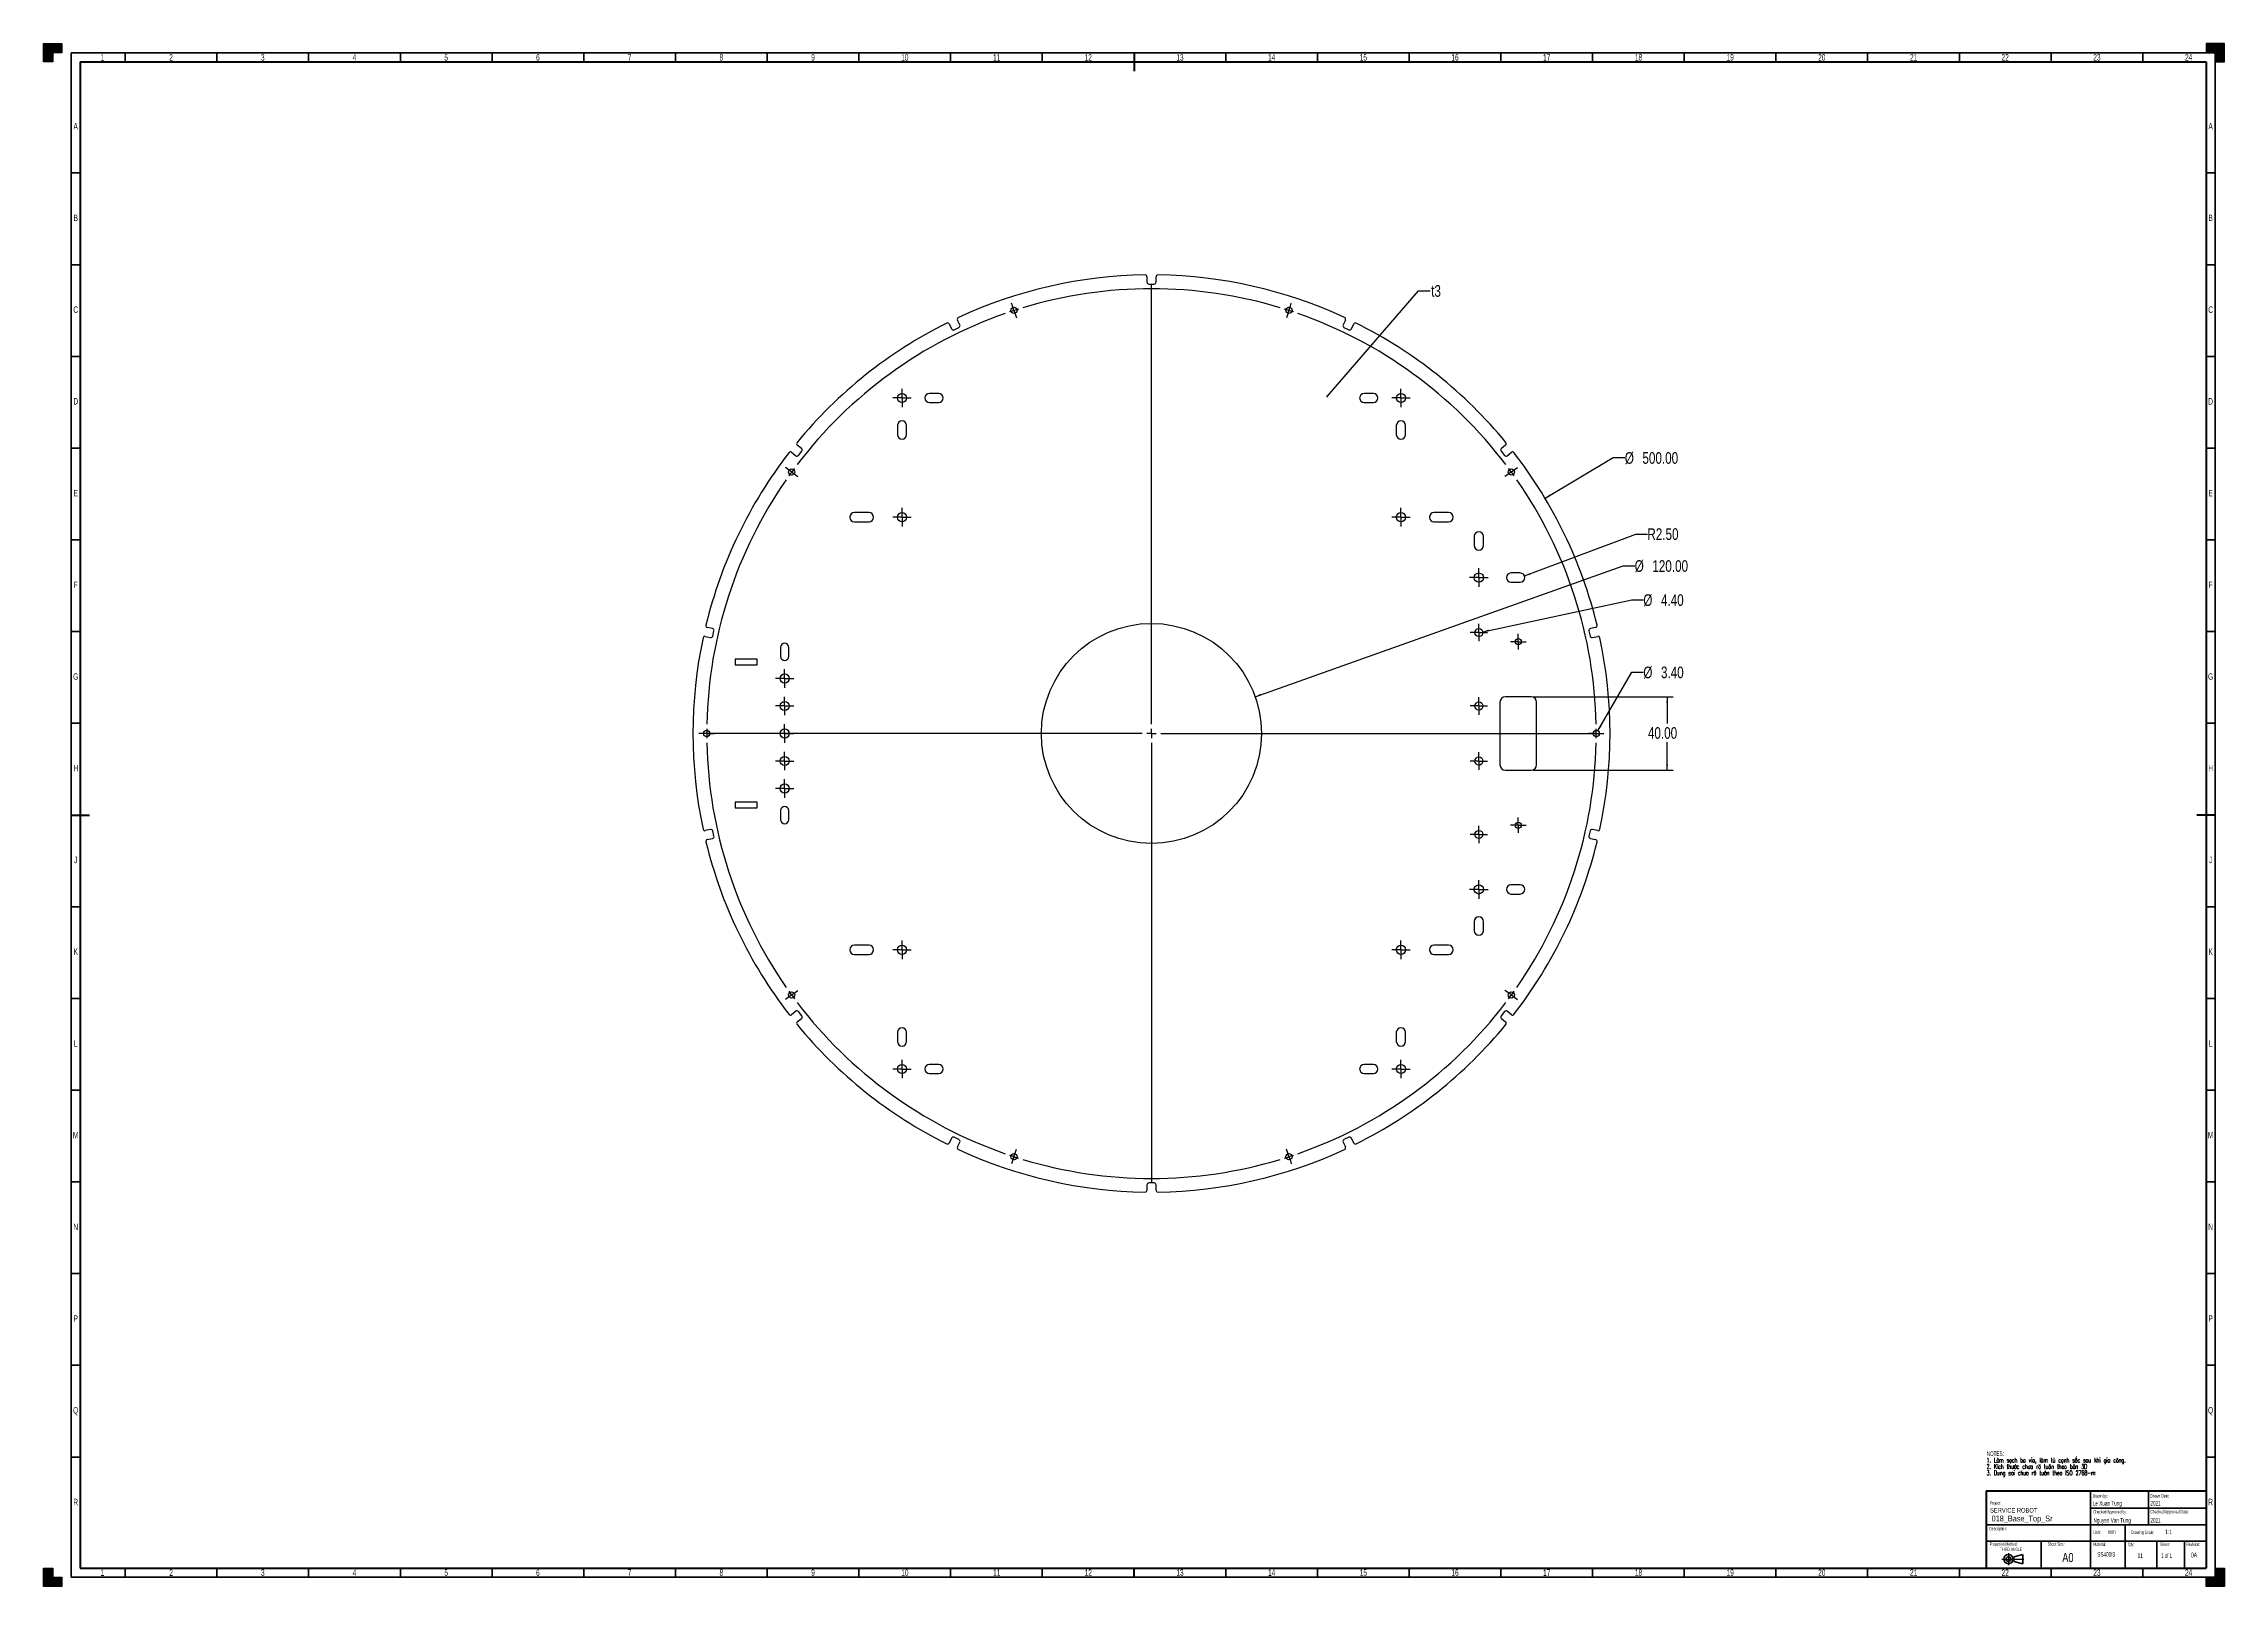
# Model space of a CAD drawing. Header units: millimetres. Extents: x 0 to 1189, y 0 to 841.
import ezdxf

# ---------------------------------------------------------------- set-up
doc = ezdxf.new("R2010")
doc.units = ezdxf.units.MM
doc.layers.add('BORDER', color=7, linetype='Continuous')
doc.layers.add('TRIM', color=7, linetype='Continuous')
doc.styles.add('SLDTEXTSTYLE0', font='TXT', dxfattribs={"width": 0.75})
doc.styles.add('SLDTEXTSTYLE1', font='TXT', dxfattribs={"width": 0.605})
doc.styles.add('SLDTEXTSTYLE2', font='TXT', dxfattribs={"width": 0.57})
doc.styles.add('SLDTEXTSTYLE3', font='TXT', dxfattribs={"width": 0.605, "bigfont": 'bigfont'})
doc.dimstyles.new('SLDDIMSTYLE0', dxfattribs={"dimtxt": 6.35, "dimasz": 3.302, "dimexe": 0, "dimexo": 0.0625, "dimgap": 1.5875, "dimtad": 0, "dimtih": 1, "dimtoh": 1, "dimrnd": 1e-09, "dimzin": 4, "dimdsep": 46, "dimtxsty": 'SLDTEXTSTYLE0', "dimsah": 1, "dimcen": 0, "dimadec": 0, "dimazin": 1, "dimtfac": 1, "dimtofl": 0, "dimtmove": 0, "dimatfit": 3, "dimfxl": 1, "dimfrac": 2, "dimtolj": 1, "dimtzin": 12, "dimarcsym": 0})
doc.dimstyles.new('SLDDIMSTYLE1', dxfattribs={"dimtxt": 6.35, "dimasz": 3.302, "dimexe": 0, "dimexo": 0.0625, "dimgap": 1.5875, "dimtad": 0, "dimtih": 1, "dimtoh": 1, "dimrnd": 1e-09, "dimzin": 4, "dimdsep": 46, "dimtxsty": 'SLDTEXTSTYLE0', "dimsah": 1, "dimcen": 0.09, "dimadec": 0, "dimazin": 1, "dimtfac": 1, "dimtofl": 0, "dimtmove": 0, "dimatfit": 3, "dimfxl": 1, "dimfrac": 2, "dimtolj": 1, "dimtzin": 12, "dimarcsym": 0})
doc.dimstyles.new('SLDDIMSTYLE2', dxfattribs={"dimtxt": 6.35, "dimasz": 3.302, "dimexe": 0, "dimexo": 0.0625, "dimgap": 1.5875, "dimtad": 0, "dimtih": 1, "dimtoh": 1, "dimrnd": 1e-09, "dimzin": 4, "dimdsep": 46, "dimtxsty": 'SLDTEXTSTYLE0', "dimsah": 1, "dimcen": 0, "dimadec": 0, "dimazin": 1, "dimtfac": 1, "dimtofl": 0, "dimtmove": 0, "dimatfit": 3, "dimfxl": 1, "dimfrac": 2, "dimtolj": 1, "dimtzin": 12, "dimarcsym": 0})
doc.dimstyles.new('SLDDIMSTYLE3', dxfattribs={"dimtxt": 6.35, "dimasz": 3.302, "dimexe": 0, "dimexo": 0.0625, "dimgap": 1.5875, "dimtad": 0, "dimtih": 1, "dimtoh": 1, "dimrnd": 1e-09, "dimzin": 4, "dimdsep": 46, "dimtxsty": 'SLDTEXTSTYLE0', "dimsah": 1, "dimcen": 0, "dimadec": 0, "dimazin": 1, "dimtfac": 1, "dimtofl": 0, "dimtmove": 0, "dimatfit": 3, "dimfxl": 1, "dimfrac": 2, "dimtolj": 1, "dimtzin": 12, "dimarcsym": 0})
doc.dimstyles.new('SLDDIMSTYLE4', dxfattribs={"dimtxt": 0.18, "dimasz": 1.016, "dimexe": 0, "dimexo": 0.0625, "dimgap": 0, "dimtad": 0, "dimtih": 1, "dimtoh": 1, "dimdec": 0, "dimrnd": 1e-09, "dimzin": 0, "dimdsep": 46, "dimtxsty": 'Standard', "dimblk1": 'DOT', "dimblk2": 'DOT', "dimsah": 1, "dimcen": 0.09, "dimadec": 0, "dimazin": 0, "dimtfac": 1.016, "dimtdec": 0, "dimtofl": 0, "dimtmove": 0, "dimatfit": 3, "dimldrblk": 'DOT', "dimfxl": 1, "dimfrac": 2, "dimtolj": 1, "dimtzin": 0, "dimarcsym": 0})

# ---------------------------------------------------------------- blocks, each defined once
blk = doc.blocks.new('SW_NOTE_0')
at = {"layer": 'BORDER', "color": 0, "char_height": 1.8, "attachment_point": 1, "style": 'SLDTEXTSTYLE1'}
for s, insert in [('Projection Method:', (0, 2.3)), ('THIRD ANGLE', (5.4, -0.5))]:
    blk.add_mtext(s, dxfattribs=dict(at, insert=insert))
blk = doc.blocks.new('SW_NOTE_0_1')
at = {"layer": 'BORDER', "color": 0, "char_height": 2.5, "attachment_point": 1}
for s, insert, style in [('NOTES:', (0, 3.2), 'SLDTEXTSTYLE1'), ('1. Làm sạch ba via, làm tù cạnh sắc sau khi gia công.', (0, -0.3), 'SLDTEXTSTYLE3'), ('2. Kích thước chưa rõ tuân theo bản 3D', (0, -3.8), 'SLDTEXTSTYLE3'), ('3. Dung sai chưa rõ tuân theo ISO 2768-m', (0, -7.3), 'SLDTEXTSTYLE3')]:
    blk.add_mtext(s, dxfattribs=dict(at, insert=insert, style=style))
blk = doc.blocks.new('_D')
at = {"layer": 'BORDER'}
for p, q in [((818.6, 593.2), (855.7, 615.3)), ((855.7, 615.3), (862.1, 615.3))]:
    blk.add_line(p, q, dxfattribs=at)
blk.add_solid([(818.6, 593.2), (821.7, 594.4), (821.2, 595.3)], dxfattribs=at)
at = {"layer": 'BORDER', "char_height": 6.35, "attachment_point": 1, "style": 'SLDTEXTSTYLE0'}
for s, insert in [('%%c', (862.1, 618.3)), ('500.00', (871.7, 618.3))]:
    blk.add_mtext(s, dxfattribs=dict(at, insert=insert))
blk = doc.blocks.new('_D_1')
at = {"layer": 'BORDER'}
for p, q in [((812.3, 484.9), (888.4, 484.9)), ((885.2, 484.9), (885.2, 470.3)), ((885.2, 444.9), (885.2, 460.2)), ((812.3, 444.9), (888.4, 444.9))]:
    blk.add_line(p, q, dxfattribs=at)
for points in [[(885.2, 484.9), (884.7, 481.6), (885.7, 481.6)], [(885.2, 444.9), (885.7, 448.2), (884.7, 448.2)]]:
    blk.add_solid(points, dxfattribs=at)
at = {"layer": 'BORDER', "insert": (874.7, 468.4), "char_height": 6.35, "attachment_point": 1, "style": 'SLDTEXTSTYLE0'}
blk.add_mtext('40.00', dxfattribs=at)
blk = doc.blocks.new('_D_2')
at = {"layer": 'BORDER'}
for p, q in [((847.4, 466.4), (865.9, 498.4)), ((865.9, 498.4), (872.2, 498.4))]:
    blk.add_line(p, q, dxfattribs=at)
blk.add_solid([(847.4, 466.4), (849.5, 469), (848.6, 469.5)], dxfattribs=at)
at = {"layer": 'BORDER', "char_height": 6.35, "attachment_point": 1, "style": 'SLDTEXTSTYLE0'}
for s, insert in [('%%c', (872.2, 501.4)), ('3.40', (881.8, 501.4))]:
    blk.add_mtext(s, dxfattribs=dict(at, insert=insert))
blk = doc.blocks.new('_D_3')
at = {"layer": 'BORDER'}
for p, q in [((660.6, 485), (861.2, 556.4)), ((861.2, 556.4), (867.5, 556.4))]:
    blk.add_line(p, q, dxfattribs=at)
blk.add_solid([(660.6, 485), (663.8, 485.7), (663.5, 486.6)], dxfattribs=at)
at = {"layer": 'BORDER', "char_height": 6.35, "attachment_point": 1, "style": 'SLDTEXTSTYLE0'}
for s, insert in [('%%c', (867.5, 559.4)), ('120.00', (877.1, 559.4))]:
    blk.add_mtext(s, dxfattribs=dict(at, insert=insert))
blk = doc.blocks.new('_D_4')
at = {"layer": 'BORDER'}
for p, q in [((784.7, 520.4), (865.9, 537.8)), ((865.9, 537.8), (872.2, 537.8))]:
    blk.add_line(p, q, dxfattribs=at)
blk.add_solid([(784.7, 520.4), (788, 520.6), (787.8, 521.6)], dxfattribs=at)
at = {"layer": 'BORDER', "char_height": 6.35, "attachment_point": 1, "style": 'SLDTEXTSTYLE0'}
for s, insert in [('%%c', (872.2, 540.8)), ('4.40', (881.8, 540.8))]:
    blk.add_mtext(s, dxfattribs=dict(at, insert=insert))
blk = doc.blocks.new('_D_5')
at = {"layer": 'BORDER'}
for p, q in [((807.4, 550.8), (868.1, 573.6)), ((868.1, 573.6), (874.4, 573.6))]:
    blk.add_line(p, q, dxfattribs=at)
blk.add_solid([(807.4, 550.8), (810.6, 551.5), (810.3, 552.4)], dxfattribs=at)
at = {"layer": 'BORDER', "insert": (874.4, 576.8), "char_height": 6.35, "attachment_point": 1, "style": 'SLDTEXTSTYLE0'}
blk.add_mtext('R2.50', dxfattribs=at)
blk = doc.blocks.new('_Dot')
at = {"color": 0, "linetype": 'ByBlock', "lineweight": -2}
blk.add_line((-0.5, 0), (-1, 0), dxfattribs=at)
at = {"color": 0, "linetype": 'ByBlock', "const_width": 0.5}
blk.add_lwpolyline([(-0.25, 0, 1), (0.25, 0, 1)], format="xyb", close=True, dxfattribs=at)
blk = doc.blocks.new('SW_CENTERMARKSYMBOL_0')
at = {"layer": 'BORDER', "color": 0}
for p, q in [((-2.54, 0), (-5.04, 0)), ((0, 0), (-2.54, 0)), ((0, 2.54), (0, 5.04)), ((0, 0), (0, 2.54)), ((0, 0), (0, -2.54)), ((0, 0), (2.54, 0)), ((2.54, 0), (5.04, 0)), ((0, -2.54), (0, -5.04))]:
    blk.add_line(p, q, dxfattribs=at)
blk = doc.blocks.new('SW_CENTERMARKSYMBOL_1')
at = {"layer": 'BORDER', "color": 0}
for p, q in [((-2.54, 0), (-5.04, 0)), ((0, 0), (-2.54, 0)), ((0, 2.54), (0, 5.04)), ((0, 0), (0, 2.54)), ((0, 0), (0, -2.54)), ((0, 0), (2.54, 0)), ((2.54, 0), (5.04, 0)), ((0, -2.54), (0, -5.04))]:
    blk.add_line(p, q, dxfattribs=at)
blk = doc.blocks.new('SW_CENTERMARKSYMBOL_2')
at = {"layer": 'BORDER', "color": 0}
for p, q in [((-2.54, 0), (-5.04, 0)), ((0, 0), (-2.54, 0)), ((0, 2.54), (0, 5.04)), ((0, 0), (0, 2.54)), ((0, 0), (0, -2.54)), ((0, 0), (2.54, 0)), ((2.54, 0), (5.04, 0)), ((0, -2.54), (0, -5.04))]:
    blk.add_line(p, q, dxfattribs=at)
blk = doc.blocks.new('SW_CENTERMARKSYMBOL_3')
at = {"layer": 'BORDER', "color": 0}
for p, q in [((-2.54, 0), (-5.04, 0)), ((0, 0), (-2.54, 0)), ((0, 2.54), (0, 5.04)), ((0, 0), (0, 2.54)), ((0, 0), (0, -2.54)), ((0, 0), (2.54, 0)), ((2.54, 0), (5.04, 0)), ((0, -2.54), (0, -5.04))]:
    blk.add_line(p, q, dxfattribs=at)
blk = doc.blocks.new('SW_CENTERMARKSYMBOL_4')
at = {"layer": 'BORDER', "color": 0}
for p, q in [((-2.54, 0), (-5.04, 0)), ((0, 0), (-2.54, 0)), ((0, 2.54), (0, 5.04)), ((0, 0), (0, 2.54)), ((0, 0), (0, -2.54)), ((0, 0), (2.54, 0)), ((2.54, 0), (5.04, 0)), ((0, -2.54), (0, -5.04))]:
    blk.add_line(p, q, dxfattribs=at)
blk = doc.blocks.new('SW_CENTERMARKSYMBOL_5')
at = {"layer": 'BORDER', "color": 0}
for p, q in [((-2.54, 0), (-5.04, 0)), ((0, 0), (-2.54, 0)), ((0, 2.54), (0, 5.04)), ((0, 0), (0, 2.54)), ((0, 0), (0, -2.54)), ((0, 0), (2.54, 0)), ((2.54, 0), (5.04, 0)), ((0, -2.54), (0, -5.04))]:
    blk.add_line(p, q, dxfattribs=at)
blk = doc.blocks.new('SW_CENTERMARKSYMBOL_6')
at = {"layer": 'BORDER', "color": 0}
for p, q in [((-2.54, 0), (-5.04, 0)), ((0, 0), (-2.54, 0)), ((0, 2.54), (0, 5.04)), ((0, 0), (0, 2.54)), ((0, 0), (0, -2.54)), ((0, 0), (2.54, 0)), ((2.54, 0), (5.04, 0)), ((0, -2.54), (0, -5.04))]:
    blk.add_line(p, q, dxfattribs=at)
blk = doc.blocks.new('SW_CENTERMARKSYMBOL_7')
at = {"layer": 'BORDER', "color": 0}
for p, q in [((-2.54, 0), (-5.04, 0)), ((0, 0), (-2.54, 0)), ((0, 2.54), (0, 5.04)), ((0, 0), (0, 2.54)), ((0, 0), (0, -2.54)), ((0, 0), (2.54, 0)), ((2.54, 0), (5.04, 0)), ((0, -2.54), (0, -5.04))]:
    blk.add_line(p, q, dxfattribs=at)
blk = doc.blocks.new('SW_CENTERMARKSYMBOL_8')
at = {"layer": 'BORDER', "color": 0}
for p, q in [((-2.54, 0), (-5.04, 0)), ((0, 0), (-2.54, 0)), ((0, 2.54), (0, 5.04)), ((0, 0), (0, 2.54)), ((0, 0), (0, -2.54)), ((0, 0), (2.54, 0)), ((2.54, 0), (5.04, 0)), ((0, -2.54), (0, -5.04))]:
    blk.add_line(p, q, dxfattribs=at)
blk = doc.blocks.new('SW_CENTERMARKSYMBOL_9')
at = {"layer": 'BORDER', "color": 0}
for p, q in [((-2.54, 0), (-5.04, 0)), ((0, 0), (-2.54, 0)), ((0, 2.54), (0, 5.04)), ((0, 0), (0, 2.54)), ((0, 0), (0, -2.54)), ((0, 0), (2.54, 0)), ((2.54, 0), (5.04, 0)), ((0, -2.54), (0, -5.04))]:
    blk.add_line(p, q, dxfattribs=at)
blk = doc.blocks.new('SW_CENTERMARKSYMBOL_10')
at = {"layer": 'BORDER', "color": 0}
for p, q in [((-2.54, 0), (-5.04, 0)), ((0, 0), (-2.54, 0)), ((0, 2.54), (0, 5.04)), ((0, 0), (0, 2.54)), ((0, 0), (0, -2.54)), ((0, 0), (2.54, 0)), ((2.54, 0), (5.04, 0)), ((0, -2.54), (0, -5.04))]:
    blk.add_line(p, q, dxfattribs=at)
blk = doc.blocks.new('SW_CENTERMARKSYMBOL_11')
at = {"layer": 'BORDER', "color": 0}
for p, q in [((-2.54, 0), (-5.04, 0)), ((0, 0), (-2.54, 0)), ((0, 2.54), (0, 5.04)), ((0, 0), (0, 2.54)), ((0, 0), (0, -2.54)), ((0, 0), (2.54, 0)), ((2.54, 0), (5.04, 0)), ((0, -2.54), (0, -5.04))]:
    blk.add_line(p, q, dxfattribs=at)
blk = doc.blocks.new('SW_CENTERMARKSYMBOL_12')
at = {"layer": 'BORDER', "color": 0}
for p, q in [((-2.54, 0), (-5.04, 0)), ((0, 0), (-2.54, 0)), ((0, 2.54), (0, 5.04)), ((0, 0), (0, 2.54)), ((0, 0), (0, -2.54)), ((0, 0), (2.54, 0)), ((2.54, 0), (5.04, 0)), ((0, -2.54), (0, -5.04))]:
    blk.add_line(p, q, dxfattribs=at)
blk = doc.blocks.new('SW_CENTERMARKSYMBOL_13')
at = {"layer": 'BORDER', "color": 0}
for p, q in [((-2.54, 0), (-5.04, 0)), ((0, 0), (-2.54, 0)), ((0, 2.54), (0, 5.04)), ((0, 0), (0, 2.54)), ((0, 0), (0, -2.54)), ((0, 0), (2.54, 0)), ((2.54, 0), (5.04, 0)), ((0, -2.54), (0, -5.04))]:
    blk.add_line(p, q, dxfattribs=at)
blk = doc.blocks.new('SW_CENTERMARKSYMBOL_14')
at = {"layer": 'BORDER', "color": 0}
for p, q in [((-2.54, 0), (-5.04, 0)), ((0, 0), (-2.54, 0)), ((0, 2.54), (0, 5.04)), ((0, 0), (0, 2.54)), ((0, 0), (0, -2.54)), ((0, 0), (2.54, 0)), ((2.54, 0), (5.04, 0)), ((0, -2.54), (0, -5.04))]:
    blk.add_line(p, q, dxfattribs=at)
blk = doc.blocks.new('SW_CENTERMARKSYMBOL_15')
at = {"layer": 'BORDER', "color": 0}
for p, q in [((-2.54, 0), (-4.74, 0)), ((0, 0), (-2.54, 0)), ((0, 2.54), (0, 4.74)), ((0, 0), (0, 2.54)), ((0, 0), (0, -2.54)), ((0, 0), (2.54, 0)), ((2.54, 0), (4.74, 0)), ((0, -2.54), (0, -4.74))]:
    blk.add_line(p, q, dxfattribs=at)
blk = doc.blocks.new('SW_CENTERMARKSYMBOL_16')
at = {"layer": 'BORDER', "color": 0}
for p, q in [((-2.54, 0), (-4.74, 0)), ((0, 0), (-2.54, 0)), ((0, 2.54), (0, 4.74)), ((0, 0), (0, 2.54)), ((0, 0), (0, -2.54)), ((0, 0), (2.54, 0)), ((2.54, 0), (4.74, 0)), ((0, -2.54), (0, -4.74))]:
    blk.add_line(p, q, dxfattribs=at)
blk = doc.blocks.new('SW_CENTERMARKSYMBOL_17')
at = {"layer": 'BORDER', "color": 0}
for p, q in [((-2.54, 0), (-4.74, 0)), ((0, 0), (-2.54, 0)), ((0, 2.54), (0, 4.74)), ((0, 0), (0, 2.54)), ((0, 0), (0, -2.54)), ((0, 0), (2.54, 0)), ((2.54, 0), (4.74, 0)), ((0, -2.54), (0, -4.74))]:
    blk.add_line(p, q, dxfattribs=at)
blk = doc.blocks.new('SW_CENTERMARKSYMBOL_18')
at = {"layer": 'BORDER', "color": 0}
for p, q in [((-2.54, 0), (-4.74, 0)), ((0, 0), (-2.54, 0)), ((0, 2.54), (0, 4.74)), ((0, 0), (0, 2.54)), ((0, 0), (0, -2.54)), ((0, 0), (2.54, 0)), ((2.54, 0), (4.74, 0)), ((0, -2.54), (0, -4.74))]:
    blk.add_line(p, q, dxfattribs=at)
blk = doc.blocks.new('SW_CENTERMARKSYMBOL_19')
at = {"layer": 'BORDER', "color": 0}
for p, q in [((196.2, 147.6), (196.2, 387.5)), ((120.5, 375.6), (119.9, 377.2)), ((121.2, 373.2), (120.5, 375.6)), ((121.2, 373.2), (122, 370.8)), ((122, 370.8), (122.6, 369.1)), ((270.3, 370.8), (269.8, 369.1)), ((271.1, 373.2), (270.3, 370.8)), ((271.1, 373.2), (271.9, 375.6)), ((271.9, 375.6), (272.4, 377.2)), ((-2.1, 286.6), (-3.4, 287.6)), ((0, 285.1), (-2.1, 286.6)), ((392.4, 285.1), (394.4, 286.6)), ((394.4, 286.6), (395.8, 287.6)), ((0, 285.1), (2.1, 283.6)), ((2.1, 283.6), (3.4, 282.6)), ((390.3, 283.6), (388.9, 282.6)), ((392.4, 285.1), (390.3, 283.6)), ((196.2, 142.5), (196.2, 145.1)), ((-48.9, 142.5), (-50.6, 142.5)), ((-46.3, 142.5), (-48.9, 142.5)), ((191.1, 142.5), (-48.8, 142.5)), ((-46.3, 142.5), (-43.8, 142.5)), ((-43.8, 142.5), (-42.1, 142.5)), ((196.2, 142.5), (193.6, 142.5)), ((196.2, 142.5), (196.2, 140)), ((196.2, 142.5), (198.7, 142.5)), ((196.2, 137.5), (196.2, -102.5)), ((201.3, 142.5), (441.2, 142.5)), ((436.1, 142.5), (434.4, 142.5)), ((438.7, 142.5), (436.1, 142.5)), ((438.7, 142.5), (441.2, 142.5)), ((441.2, 142.5), (442.9, 142.5)), ((0, 0), (-2.1, -1.5)), ((0, 0), (2.1, 1.5)), ((2.1, 1.5), (3.4, 2.5)), ((390.3, 1.5), (388.9, 2.5)), ((392.4, 0), (390.3, 1.5)), ((392.4, 0), (394.4, -1.5)), ((-2.1, -1.5), (-3.4, -2.5)), ((394.4, -1.5), (395.8, -2.5)), ((120.5, -90.5), (119.9, -92.1)), ((121.2, -88.1), (120.5, -90.5)), ((121.2, -88.1), (122, -85.7)), ((122, -85.7), (122.6, -84.1)), ((270.3, -85.7), (269.8, -84.1)), ((271.1, -88.1), (270.3, -85.7)), ((271.1, -88.1), (271.9, -90.5)), ((271.9, -90.5), (272.4, -92.1))]:
    blk.add_line(p, q, dxfattribs=at)
for start, end in [(73.2003, 106.7997), (109.2003, 142.7997), (108, 108.6001), (107.3999, 108), (72, 72.6001), (71.3999, 72), (37.2003, 70.7997), (143.3999, 144), (36, 36.6001), (145.2003, 178.7997), (144, 144.6001), (35.3999, 36), (1.2003, 34.7997), (179.3999, 180), (0, 0.6001), (180, 180.6001), (181.2003, 214.7997), (325.2003, 358.7997), (359.3999, 0), (215.3999, 216), (324, 324.6001), (216, 216.6001), (217.2003, 250.7997), (289.2003, 322.7997), (323.3999, 324), (251.3999, 252), (252, 252.6001), (253.2003, 286.7997), (287.3999, 288), (288, 288.6001)]:
    blk.add_arc((196.2, 142.5), 242.5, start, end, dxfattribs=at)
blk = doc.blocks.new('SW_CENTERMARKSYMBOL_20')
at = {"layer": 'BORDER', "color": 0}
for p, q in [((-2.54, 0), (-4.24, 0)), ((0, 0), (-2.54, 0)), ((0, 2.54), (0, 4.24)), ((0, 0), (0, 2.54)), ((0, 0), (0, -2.54)), ((0, 0), (2.54, 0)), ((2.54, 0), (4.24, 0)), ((0, -2.54), (0, -4.24))]:
    blk.add_line(p, q, dxfattribs=at)
blk = doc.blocks.new('SW_CENTERMARKSYMBOL_21')
at = {"layer": 'BORDER', "color": 0}
for p, q in [((-2.54, 0), (-4.24, 0)), ((0, 0), (-2.54, 0)), ((0, 2.54), (0, 4.24)), ((0, 0), (0, 2.54)), ((0, 0), (0, -2.54)), ((0, 0), (2.54, 0)), ((2.54, 0), (4.24, 0)), ((0, -2.54), (0, -4.24))]:
    blk.add_line(p, q, dxfattribs=at)

msp = doc.modelspace()

# ---------------------------------------------------------------- hatches: boundary and pattern name
at = {"layer": 'TRIM'}
for points in [[(0, 831), (5, 831), (5, 836), (10, 836), (10, 841), (0, 841)], [(1184, 836), (1184, 831), (1189, 831), (1189, 841), (1179, 841), (1179, 836)], [(10, 0), (10, 5), (5, 5), (5, 10), (0, 10), (0, 0)], [(1189, 10), (1184, 10), (1184, 5), (1179, 5), (1179, 0), (1189, 0)]]:
    msp.add_hatch(color=256, dxfattribs=at).paths.add_polyline_path(points, flags=0)

# ---------------------------------------------------------------- linework, layer by layer
at = {"color": 7, "linetype": 'Continuous', "lineweight": 25}
for p, q in [((601.529, 713.905), (601.529, 710.93)), ((606.529, 710.93), (606.529, 713.905)), ((602.529, 709.93), (605.529, 709.93)), ((499.546, 687.653), (498.255, 690.334)), ((709.803, 690.334), (708.512, 687.653)), ((493.75, 688.164), (495.041, 685.484)), ((496.376, 685.017), (499.079, 686.318)), ((708.979, 686.318), (711.682, 685.017)), ((713.017, 685.484), (714.308, 688.164)), ((488.029, 650.33), (483.029, 650.33)), ((483.029, 645.33), (488.029, 645.33)), ((725.029, 650.33), (720.029, 650.33)), ((720.029, 645.33), (725.029, 645.33)), ((465.529, 632.83), (465.529, 627.83)), ((470.529, 627.83), (470.529, 632.83)), ((737.529, 632.83), (737.529, 627.83)), ((742.529, 627.83), (742.529, 632.83)), ((413.257, 620.263), (410.931, 622.118)), ((411.545, 616.512), (413.416, 618.858)), ((794.643, 618.858), (796.513, 616.512)), ((797.127, 622.118), (794.801, 620.263)), ((407.814, 618.209), (410.14, 616.354)), ((797.918, 616.354), (800.245, 618.209)), ((450.029, 585.33), (442.029, 585.33)), ((766.029, 585.33), (758.029, 585.33)), ((442.029, 580.33), (450.029, 580.33)), ((758.029, 580.33), (766.029, 580.33)), ((780.029, 572.43), (780.029, 567.43)), ((785.029, 567.43), (785.029, 572.43)), ((805.029, 552.43), (800.029, 552.43)), ((800.029, 547.43), (805.029, 547.43)), ((360.74, 517.895), (363.641, 517.233)), ((364.753, 522.107), (361.852, 522.77)), ((364.838, 517.985), (365.506, 520.91)), ((401.829, 511.93), (401.829, 506.93)), ((406.229, 506.93), (406.229, 511.93)), ((842.553, 520.91), (843.22, 517.985)), ((846.206, 522.77), (843.305, 522.107)), ((844.418, 517.233), (847.319, 517.895)), ((389.029, 505.43), (377.029, 505.43)), ((377.029, 505.43), (377.029, 502.43)), ((377.029, 502.43), (389.029, 502.43)), ((389.029, 502.43), (389.029, 505.43)), ((794.029, 481.93), (794.029, 447.93)), ((811.029, 484.93), (797.029, 484.93)), ((814.029, 447.93), (814.029, 481.93)), ((797.029, 444.93), (811.029, 444.93)), ((389.029, 427.43), (377.029, 427.43)), ((377.029, 427.43), (377.029, 424.43)), ((377.029, 424.43), (389.029, 424.43)), ((389.029, 424.43), (389.029, 427.43)), ((401.829, 422.93), (401.829, 417.93)), ((406.229, 417.93), (406.229, 422.93)), ((363.641, 412.627), (360.74, 411.965)), ((361.852, 407.09), (364.753, 407.752)), ((365.506, 408.95), (364.838, 411.875)), ((843.22, 411.875), (842.553, 408.95)), ((843.305, 407.752), (846.206, 407.09)), ((847.319, 411.965), (844.418, 412.627)), ((805.029, 382.43), (800.029, 382.43)), ((800.029, 377.43), (805.029, 377.43)), ((780.029, 362.43), (780.029, 357.43)), ((785.029, 357.43), (785.029, 362.43)), ((450.029, 349.53), (442.029, 349.53)), ((766.029, 349.53), (758.029, 349.53)), ((442.029, 344.53), (450.029, 344.53)), ((758.029, 344.53), (766.029, 344.53)), ((410.14, 313.506), (407.814, 311.651)), ((410.931, 307.742), (413.257, 309.597)), ((413.416, 311.002), (411.545, 313.348)), ((796.513, 313.348), (794.643, 311.002)), ((794.801, 309.597), (797.127, 307.742)), ((800.245, 311.651), (797.918, 313.506)), ((465.529, 302.03), (465.529, 297.03)), ((470.529, 297.03), (470.529, 302.03)), ((737.529, 302.03), (737.529, 297.03)), ((742.529, 297.03), (742.529, 302.03)), ((488.029, 284.53), (483.029, 284.53)), ((483.029, 279.53), (488.029, 279.53)), ((725.029, 284.53), (720.029, 284.53)), ((720.029, 279.53), (725.029, 279.53)), ((495.041, 244.376), (493.75, 241.696)), ((499.079, 243.542), (496.376, 244.843)), ((498.255, 239.526), (499.546, 242.207)), ((708.512, 242.207), (709.803, 239.526)), ((711.682, 244.843), (708.979, 243.542)), ((714.308, 241.696), (713.017, 244.376)), ((601.529, 218.93), (601.529, 215.955)), ((605.529, 219.93), (602.529, 219.93)), ((606.529, 215.955), (606.529, 218.93))]:
    msp.add_line(p, q, dxfattribs=at)
for centre, radius in [((529.093, 695.561), 1.7), ((678.966, 695.561), 1.7), ((468.029, 647.83), 2.5), ((740.029, 647.83), 2.5), ((407.843, 607.468), 1.7), ((800.216, 607.468), 1.7), ((468.029, 582.83), 2.5), ((740.029, 582.83), 2.5), ((782.529, 549.93), 2.5), ((604.029, 464.93), 60), ((782.529, 519.93), 2.2), ((804.029, 514.93), 1.7), ((404.029, 494.93), 2.5), ((404.029, 479.93), 2.5), ((782.529, 479.93), 2.2), ((361.529, 464.93), 1.7), ((404.029, 464.93), 2.5), ((846.529, 464.93), 1.7), ((404.029, 449.93), 2.5), ((782.529, 449.93), 2.2), ((404.029, 434.93), 2.5), ((804.029, 414.93), 1.7), ((782.529, 409.93), 2.2), ((782.529, 379.93), 2.5), ((468.029, 347.03), 2.5), ((740.029, 347.03), 2.5), ((407.843, 322.392), 1.7), ((800.216, 322.392), 1.7), ((468.029, 282.03), 2.5), ((740.029, 282.03), 2.5), ((529.093, 234.299), 1.7), ((678.966, 234.299), 1.7)]:
    msp.add_circle(centre, radius, dxfattribs=at)
for centre, radius, start, end in [((604.029, 464.93), 250, 90.805389, 114.908897), ((600.529, 713.905), 1, 0, 90.805389), ((607.529, 713.905), 1, 89.194611, 180), ((604.029, 464.93), 250, 65.091103, 89.194611), ((602.529, 710.93), 1, 180, 270), ((605.529, 710.93), 1, 270, 0), ((499.156, 690.768), 1, 114.908897, 205.714286), ((708.902, 690.768), 1, 334.285714, 65.091103), ((604.029, 464.93), 250, 116.519675, 140.623183), ((492.849, 687.73), 1, 25.714286, 116.519675), ((495.942, 685.917), 1, 205.714286, 295.714286), ((498.645, 687.219), 1, 295.714286, 25.714286), ((709.413, 687.219), 1, 154.285714, 244.285714), ((712.116, 685.917), 1, 244.285714, 334.285714), ((715.209, 687.73), 1, 63.480325, 154.285714), ((604.029, 464.93), 250, 39.376817, 63.480325), ((483.029, 647.83), 2.5, 90, 270), ((488.029, 647.83), 2.5, 270, 90), ((720.029, 647.83), 2.5, 90, 270), ((725.029, 647.83), 2.5, 270, 90), ((468.029, 632.83), 2.5, 0, 180), ((740.029, 632.83), 2.5, 0, 180), ((407.19, 617.427), 1, 51.428571, 142.23396), ((411.555, 622.9), 1, 140.623183, 231.428571), ((412.634, 619.481), 1, 321.428571, 51.428571), ((468.029, 627.83), 2.5, 180, 0), ((740.029, 627.83), 2.5, 180, 0), ((795.424, 619.481), 1, 128.571429, 218.571429), ((796.504, 622.9), 1, 308.571429, 39.376817), ((800.868, 617.427), 1, 37.76604, 128.571429), ((604.029, 464.93), 250, 142.23396, 166.337468), ((410.763, 617.136), 1, 231.428571, 321.428571), ((797.295, 617.136), 1, 218.571429, 308.571429), ((604.029, 464.93), 250, 13.662532, 37.76604), ((442.029, 582.83), 2.5, 90, 270), ((450.029, 582.83), 2.5, 270, 90), ((758.029, 582.83), 2.5, 90, 270), ((766.029, 582.83), 2.5, 270, 90), ((782.529, 572.43), 2.5, 0, 180), ((782.529, 567.43), 2.5, 180, 0), ((800.029, 549.93), 2.5, 90, 270), ((805.029, 549.93), 2.5, 270, 90), ((362.075, 523.744), 1, 166.337468, 257.142857), ((845.983, 523.744), 1, 282.857143, 13.662532), ((604.029, 464.93), 250, 167.948246, 192.051754), ((360.517, 516.92), 1, 77.142857, 167.948246), ((363.863, 518.208), 1, 257.142857, 347.142857), ((364.531, 521.133), 1, 347.142857, 77.142857), ((404.029, 511.93), 2.2, 0, 180), ((843.528, 521.133), 1, 102.857143, 192.857143), ((844.195, 518.208), 1, 192.857143, 282.857143), ((847.541, 516.92), 1, 12.051754, 102.857143), ((604.029, 464.93), 250, 347.948246, 12.051754), ((404.029, 506.93), 2.2, 180, 0), ((797.029, 481.93), 3, 90, 180), ((811.029, 481.93), 3, 360, 90), ((797.029, 447.93), 3, 180, 270), ((811.029, 447.93), 3, 270, 0), ((404.029, 422.93), 2.2, 0, 180), ((404.029, 417.93), 2.2, 180, 0), ((360.517, 412.94), 1, 192.051754, 282.857143), ((362.075, 406.115), 1, 102.857143, 193.662532), ((604.029, 464.93), 250, 193.662532, 217.76604), ((363.863, 411.652), 1, 12.857143, 102.857143), ((364.531, 408.727), 1, 282.857143, 12.857143), ((604.029, 464.93), 250, 322.23396, 346.337468), ((843.528, 408.727), 1, 167.142857, 257.142857), ((844.195, 411.652), 1, 77.142857, 167.142857), ((845.983, 406.115), 1, 346.337468, 77.142857), ((847.541, 412.94), 1, 257.142857, 347.948246), ((800.029, 379.93), 2.5, 90, 270), ((805.029, 379.93), 2.5, 270, 90), ((782.529, 362.43), 2.5, 0, 180), ((782.529, 357.43), 2.5, 180, 0), ((442.029, 347.03), 2.5, 90, 270), ((450.029, 347.03), 2.5, 270, 90), ((758.029, 347.03), 2.5, 90, 270), ((766.029, 347.03), 2.5, 270, 90), ((407.19, 312.433), 1, 217.76604, 308.571429), ((410.763, 312.724), 1, 38.571429, 128.571429), ((412.634, 310.379), 1, 308.571429, 38.571429), ((795.424, 310.379), 1, 141.428571, 231.428571), ((797.295, 312.724), 1, 51.428571, 141.428571), ((800.868, 312.433), 1, 231.428571, 322.23396), ((411.555, 306.96), 1, 128.571429, 219.376817), ((604.029, 464.93), 250, 219.376817, 243.480325), ((468.029, 302.03), 2.5, 0, 180), ((604.029, 464.93), 250, 296.519675, 320.623183), ((740.029, 302.03), 2.5, 0, 180), ((796.504, 306.96), 1, 320.623183, 51.428571), ((468.029, 297.03), 2.5, 180, 0), ((740.029, 297.03), 2.5, 180, 0), ((483.029, 282.03), 2.5, 90, 270), ((488.029, 282.03), 2.5, 270, 90), ((720.029, 282.03), 2.5, 90, 270), ((725.029, 282.03), 2.5, 270, 90), ((492.849, 242.129), 1, 243.480325, 334.285714), ((495.942, 243.942), 1, 64.285714, 154.285714), ((499.156, 239.092), 1, 154.285714, 245.091103), ((604.029, 464.93), 250, 245.091103, 269.194611), ((498.645, 242.641), 1, 334.285714, 64.285714), ((604.029, 464.93), 250, 270.805389, 294.908897), ((709.413, 242.641), 1, 115.714286, 205.714286), ((708.902, 239.092), 1, 294.908897, 25.714286), ((712.116, 243.942), 1, 25.714286, 115.714286), ((715.209, 242.129), 1, 205.714286, 296.519675), ((600.529, 215.955), 1, 269.194611, 0), ((602.529, 218.93), 1, 90, 180), ((605.529, 218.93), 1, 0, 90), ((607.529, 215.955), 1, 180, 270.805389)]:
    msp.add_arc(centre, radius, start, end, dxfattribs=at)
at = {"layer": 'BORDER', "lineweight": 35}
for p, q in [((15, 836), (1184, 836)), ((15, 836), (15, 5)), ((44.5, 836), (44.5, 831)), ((94.5, 836), (94.5, 831)), ((144.5, 836), (144.5, 831)), ((194.5, 836), (194.5, 831)), ((244.5, 836), (244.5, 831)), ((294.5, 836), (294.5, 831)), ((344.5, 836), (344.5, 831)), ((394.5, 836), (394.5, 831)), ((444.5, 836), (444.5, 831)), ((494.5, 836), (494.5, 831)), ((544.5, 836), (544.5, 831)), ((644.5, 836), (644.5, 831)), ((694.5, 836), (694.5, 831)), ((744.5, 836), (744.5, 831)), ((794.5, 836), (794.5, 831)), ((844.5, 836), (844.5, 831)), ((894.5, 836), (894.5, 831)), ((944.5, 836), (944.5, 831)), ((994.5, 836), (994.5, 831)), ((1044.5, 836), (1044.5, 831)), ((1094.5, 836), (1094.5, 831)), ((1144.5, 836), (1144.5, 831)), ((1184, 836), (1184, 5)), ((15, 770.5), (20, 770.5)), ((1179, 770.5), (1184, 770.5)), ((15, 720.5), (20, 720.5)), ((1179, 720.5), (1184, 720.5)), ((15, 670.5), (20, 670.5)), ((1179, 670.5), (1184, 670.5)), ((15, 620.5), (20, 620.5)), ((1179, 620.5), (1184, 620.5)), ((15, 570.5), (20, 570.5)), ((1179, 570.5), (1184, 570.5)), ((15, 520.5), (20, 520.5)), ((1179, 520.5), (1184, 520.5)), ((15, 470.5), (20, 470.5)), ((1179, 470.5), (1184, 470.5)), ((15, 370.5), (20, 370.5)), ((1179, 370.5), (1184, 370.5)), ((15, 320.5), (20, 320.5)), ((1179, 320.5), (1184, 320.5)), ((15, 270.5), (20, 270.5)), ((1179, 270.5), (1184, 270.5)), ((15, 220.5), (20, 220.5)), ((1179, 220.5), (1184, 220.5)), ((15, 170.5), (20, 170.5)), ((1179, 170.5), (1184, 170.5)), ((15, 120.5), (20, 120.5)), ((1179, 120.5), (1184, 120.5)), ((15, 70.5), (20, 70.5)), ((1179, 70.5), (1184, 70.5)), ((1116.054, 52), (1116.054, 10)), ((1147.57, 52), (1147.57, 33.57)), ((1179, 42.57), (1116.054, 42.57)), ((1089.036, 24.57), (1059, 24.57)), ((1116.054, 33.57), (1059.036, 33.57)), ((1116.054, 24.57), (1089.036, 24.57)), ((1089.036, 24.57), (1089.036, 10)), ((1179.086, 33.57), (1116.054, 33.57)), ((15, 5), (1184, 5)), ((44.5, 10), (44.5, 5)), ((94.5, 10), (94.5, 5)), ((144.5, 10), (144.5, 5)), ((194.5, 10), (194.5, 5)), ((244.5, 10), (244.5, 5)), ((294.5, 10), (294.5, 5)), ((344.5, 10), (344.5, 5)), ((394.5, 10), (394.5, 5)), ((444.5, 10), (444.5, 5)), ((494.5, 10), (494.5, 5)), ((544.5, 10), (544.5, 5)), ((644.5, 10), (644.5, 5)), ((694.5, 10), (694.5, 5)), ((744.5, 10), (744.5, 5)), ((794.5, 10), (794.5, 5)), ((844.5, 10), (844.5, 5)), ((894.5, 10), (894.5, 5)), ((944.5, 10), (944.5, 5)), ((994.5, 10), (994.5, 5)), ((1044.5, 10), (1044.5, 5)), ((1094.538, 10), (1094.475, 5)), ((1144.5, 10), (1144.5, 5))]:
    msp.add_line(p, q, dxfattribs=at)
at = {"layer": 'BORDER', "lineweight": 50}
for p, q in [((594.5, 836), (594.5, 826)), ((20, 831), (1179, 831)), ((1179, 831), (1179, 10)), ((15, 420.5), (25, 420.5)), ((1184, 420.5), (1174, 420.5)), ((594.5, 5), (594.5, 10))]:
    msp.add_line(p, q, dxfattribs=at)
at = {"layer": 'BORDER', "lineweight": 70}
for p, q in [((20, 831), (20, 10)), ((1059.036, 52), (1179.036, 52)), ((20, 10), (1179, 10))]:
    msp.add_line(p, q, dxfattribs=at)
at = {"layer": 'BORDER', "linetype": 'Continuous', "lineweight": 70}
msp.add_line((1059.036, 52), (1059.036, 10), dxfattribs=at)
at = {"layer": 'BORDER', "linetype": 'Continuous', "lineweight": 35}
for p, q in [((1179, 24.57), (1116.054, 24.57)), ((1134.981, 10), (1134.981, 33.57)), ((1152.2, 10), (1152.2, 24.57)), ((1167.2, 10), (1167.2, 24.57)), ((1079.156, 17.366), (1074.156, 16.116)), ((1074.156, 16.116), (1074.156, 13.616)), ((1074.156, 13.616), (1079.156, 12.366)), ((1079.156, 12.366), (1079.156, 17.366))]:
    msp.add_line(p, q, dxfattribs=at)
at = {"layer": 'BORDER'}
for p, q in [((1067.715, 14.866), (1079.728, 14.866)), ((1071.256, 18.043), (1071.256, 11.589))]:
    msp.add_line(p, q, dxfattribs=at)
at = {"layer": 'BORDER', "linetype": 'Continuous', "lineweight": 35}
for radius in [2.5, 1.25]:
    msp.add_circle((1071.256, 14.866), radius, dxfattribs=at)
at = {"layer": 'TRIM'}
for p, q in [((0, 841), (10, 841)), ((0, 831), (0, 841)), ((10, 836), (5, 836)), ((5, 836), (5, 831)), ((10, 841), (10, 836)), ((1179, 841), (1179, 836)), ((1189, 841), (1179, 841)), ((1179, 836), (1184, 836)), ((1184, 836), (1184, 831)), ((1189, 831), (1189, 841)), ((5, 831), (0, 831)), ((1184, 831), (1189, 831)), ((0, 0), (0, 10)), ((0, 10), (5, 10)), ((10, 0), (0, 0)), ((5, 10), (5, 5)), ((5, 5), (10, 5)), ((10, 5), (10, 0)), ((1179, 0), (1179, 5)), ((1179, 5), (1184, 5)), ((1189, 0), (1179, 0)), ((1184, 5), (1184, 10)), ((1184, 10), (1189, 10)), ((1189, 10), (1189, 0))]:
    msp.add_line(p, q, dxfattribs=at)

# ---------------------------------------------------------------- block references
at = {"layer": 'BORDER'}
for name, p in [('SW_CENTERMARKSYMBOL_19', (407.843, 322.392)), ('SW_CENTERMARKSYMBOL_7', (468.029, 647.83)), ('SW_CENTERMARKSYMBOL_1', (740.029, 647.83)), ('SW_CENTERMARKSYMBOL_4', (468.029, 582.83)), ('SW_CENTERMARKSYMBOL_5', (740.029, 582.83)), ('SW_CENTERMARKSYMBOL_14', (782.529, 549.93)), ('SW_CENTERMARKSYMBOL_18', (782.529, 519.93)), ('SW_CENTERMARKSYMBOL_21', (804.029, 514.93)), ('SW_CENTERMARKSYMBOL_11', (404.029, 494.93)), ('SW_CENTERMARKSYMBOL_12', (404.029, 479.93)), ('SW_CENTERMARKSYMBOL_17', (782.529, 479.93)), ('SW_CENTERMARKSYMBOL_8', (404.029, 464.93)), ('SW_CENTERMARKSYMBOL_9', (404.029, 449.93)), ('SW_CENTERMARKSYMBOL_16', (782.529, 449.93)), ('SW_CENTERMARKSYMBOL_10', (404.029, 434.93)), ('SW_CENTERMARKSYMBOL_20', (804.029, 414.93)), ('SW_CENTERMARKSYMBOL_15', (782.529, 409.93)), ('SW_CENTERMARKSYMBOL_13', (782.529, 379.93)), ('SW_CENTERMARKSYMBOL_0', (468.029, 347.03)), ('SW_CENTERMARKSYMBOL_6', (740.029, 347.03)), ('SW_CENTERMARKSYMBOL_2', (468.029, 282.03)), ('SW_CENTERMARKSYMBOL_3', (740.029, 282.03)), ('SW_NOTE_0_1', (1059.39, 70.381)), ('SW_NOTE_0', (1061.071, 21.626))]:
    msp.add_blockref(name, p, dxfattribs=at)

# ---------------------------------------------------------------- texts
at = {"layer": 'BORDER', "color": 7, "char_height": 3.5, "attachment_point": 2, "style": 'SLDTEXTSTYLE1'}
for s, insert in [('1', (32.063, 835.242)), ('2', (69.5, 835.242)), ('3', (119.502, 835.236)), ('4', (169.494, 835.236)), ('5', (219.5, 835.236)), ('6', (269.501, 835.236)), ('7', (319.504, 835.236)), ('8', (369.501, 835.236)), ('9', (419.501, 835.236)), ('10', (469.566, 835.236)), ('11', (519.627, 835.236)), ('12', (569.563, 835.236)), ('13', (619.566, 835.236)), ('14', (669.557, 835.274)), ('15', (719.564, 835.274)), ('16', (769.564, 835.274)), ('17', (819.567, 835.274)), ('18', (869.564, 835.274)), ('19', (919.565, 835.274)), ('20', (969.502, 835.274)), ('21', (1019.563, 835.274)), ('22', (1069.5, 835.274)), ('23', (1119.502, 835.274)), ('24', (1169.494, 835.274)), ('A', (17.481, 797.742)), ('A', (1181.481, 797.742)), ('B', (17.52, 747.742)), ('B', (1181.52, 747.742)), ('C', (17.487, 697.742)), ('C', (1181.487, 697.742)), ('D', (17.499, 647.742)), ('D', (1181.499, 647.742)), ('E', (17.522, 597.742)), ('E', (1181.522, 597.742)), ('F', (17.492, 547.742)), ('F', (1181.492, 547.742)), ('G', (17.471, 497.742)), ('G', (1181.471, 497.742)), ('H', (17.509, 447.742)), ('H', (1181.509, 447.742)), ('J', (17.531, 397.742)), ('J', (1181.531, 397.742)), ('K', (17.505, 347.742)), ('K', (1181.505, 347.742)), ('L', (17.508, 297.742)), ('L', (1181.508, 297.742)), ('M', (17.456, 247.742)), ('M', (1181.456, 247.742)), ('N', (17.507, 197.742)), ('N', (1181.507, 197.742)), ('P', (17.518, 147.742)), ('P', (1181.518, 147.742)), ('Q', (17.46, 97.742)), ('Q', (1181.46, 97.742)), ('R', (17.488, 47.742)), ('R', (1181.488, 47.742)), ('1', (32.063, 9.242)), ('2', (69.5, 9.242)), ('3', (119.502, 9.267)), ('4', (169.494, 9.221)), ('5', (219.5, 9.271)), ('6', (269.501, 9.221)), ('7', (319.504, 9.271)), ('8', (369.501, 9.271)), ('9', (419.501, 9.221)), ('10', (469.566, 9.221)), ('11', (519.627, 9.271)), ('12', (569.563, 9.275)), ('13', (619.566, 9.292)), ('14', (669.557, 9.236)), ('15', (719.564, 9.292)), ('16', (769.564, 9.291)), ('17', (819.567, 9.232)), ('18', (869.564, 9.257)), ('19', (919.565, 9.257)), ('20', (969.502, 9.257)), ('21', (1019.563, 9.257)), ('22', (1069.5, 9.231)), ('23', (1119.502, 9.231)), ('24', (1169.494, 9.231))]:
    msp.add_mtext(s, dxfattribs=dict(at, insert=insert))
at = {"layer": 'BORDER'}
for s, insert, char_height, attachment_point, style in [('t3', (756.542, 709.349), 6.35, 1, 'SLDTEXTSTYLE0'), ('Drawn by:', (1117.254, 50.222), 1.8, 1, 'SLDTEXTSTYLE1'), ('Drawn Date:', (1148.649, 50.285), 1.85208, 1, 'SLDTEXTSTYLE1'), ('Project:', (1061.006, 46.327), 1.8, 1, 'SLDTEXTSTYLE1'), ('SERVICE ROBOT', (1061.234, 42.727), 2.5, 1, 'SLDTEXTSTYLE0'), ('018_Base_Top_Sr', (1062.097, 38.587), 3.175, 1, 'SLDTEXTSTYLE0'), ('Le Xuan Tung', (1117.254, 46.561), 2.5, 1, 'SLDTEXTSTYLE1'), ('Checked/Approved by:', (1117.442, 41.578), 1.8, 1, 'SLDTEXTSTYLE1'), ('Nguyen Van Tung', (1117.63, 37.248), 2.5, 1, 'SLDTEXTSTYLE1'), ('Checked/Approved Date:', (1148.649, 41.64), 1.85208, 1, 'SLDTEXTSTYLE1'), ('2021', (1148.649, 46.561), 2.5, 1, 'SLDTEXTSTYLE1'), ('2021', (1148.649, 37.248), 2.5, 1, 'SLDTEXTSTYLE1'), ('Description:', (1060.904, 32.384), 1.8, 1, 'SLDTEXTSTYLE1'), ('Sheet Size:', (1097.264, 23.987), 1.8, 2, 'SLDTEXTSTYLE1'), ('Material:', (1117.613, 23.844), 1.8, 1, 'SLDTEXTSTYLE1'), ('Unit:', (1117.646, 30.373), 1.8521, 1, 'SLDTEXTSTYLE1'), ('mm', (1125.567, 31.004), 2.5, 1, 'SLDTEXTSTYLE1'), ('Qty:', (1136.484, 23.844), 1.8, 1, 'SLDTEXTSTYLE1'), ('Drawing Scale:', (1138.172, 30.373), 1.85208, 1, 'SLDTEXTSTYLE1'), ('Sheet:', (1153.947, 23.844), 1.8, 1, 'SLDTEXTSTYLE1'), ('1:1', (1156.776, 31.004), 2.5, 1, 'SLDTEXTSTYLE1'), ('Revision:', (1168.356, 23.844), 1.8, 1, 'SLDTEXTSTYLE1'), ('A0', (1103.687, 18.23), 5, 2, 'SLDTEXTSTYLE0'), ('SS400t3', (1119.705, 18.697), 2.5, 1, 'SLDTEXTSTYLE1'), ('01', (1141.727, 18.033), 2.5, 1, 'SLDTEXTSTYLE1'), ('1 of 1', (1154.537, 18.033), 2.5, 1, 'SLDTEXTSTYLE2'), ('0A', (1170.811, 18.449), 2.6458, 1, 'SLDTEXTSTYLE1')]:
    msp.add_mtext(s, dxfattribs=dict(at, insert=insert, char_height=char_height, attachment_point=attachment_point, style=style))

# ---------------------------------------------------------------- dimensions: what is measured, and where the dimension line sits
for p1, p2, dimstyle, picture, middle in [((389.419, 336.702), (818.639, 593.158), 'SLDDIMSTYLE0', '_D', (879.787, 615.329)), ((547.496, 444.83), (660.562, 485.03), 'SLDDIMSTYLE2', '_D_3', (885.215, 556.355)), ((780.378, 519.469), (784.68, 520.391), 'SLDDIMSTYLE2', '_D_4', (885.215, 537.798)), ((845.679, 463.458), (847.379, 466.402), 'SLDDIMSTYLE2', '_D_2', (885.215, 498.42))]:
    dim = msp.add_diameter_dim_2p(p1=p1, p2=p2, dimstyle=dimstyle, dxfattribs=at)
    dim.commit()
    dim.dimension.update_dxf_attribs({"geometry": picture, "text_midpoint": middle, "dimtype": 163})
dim = msp.add_radius_dim(center=(805.029, 549.93), mpoint=(807.369, 550.81), dimstyle='SLDDIMSTYLE3', dxfattribs=at)
dim.commit()
dim.dimension.update_dxf_attribs({"geometry": '_D_5', "text_midpoint": (885.215, 573.649), "dimtype": 164})
dim = msp.add_linear_dim(base=(885.215, 444.93), p1=(811.029, 484.93), p2=(811.029, 444.93), angle=90, dimstyle='SLDDIMSTYLE1', dxfattribs=at)
dim.commit()
dim.dimension.update_dxf_attribs({"geometry": '_D_1', "text_midpoint": (885.215, 465.258), "dimtype": 160})

# ---------------------------------------------------------------- leaders
msp.add_leader([(699.812, 648.652), (749.587, 706.242), (755.937, 706.242)], dimstyle='SLDDIMSTYLE4', dxfattribs=at)

doc.saveas('drawing.dxf')
